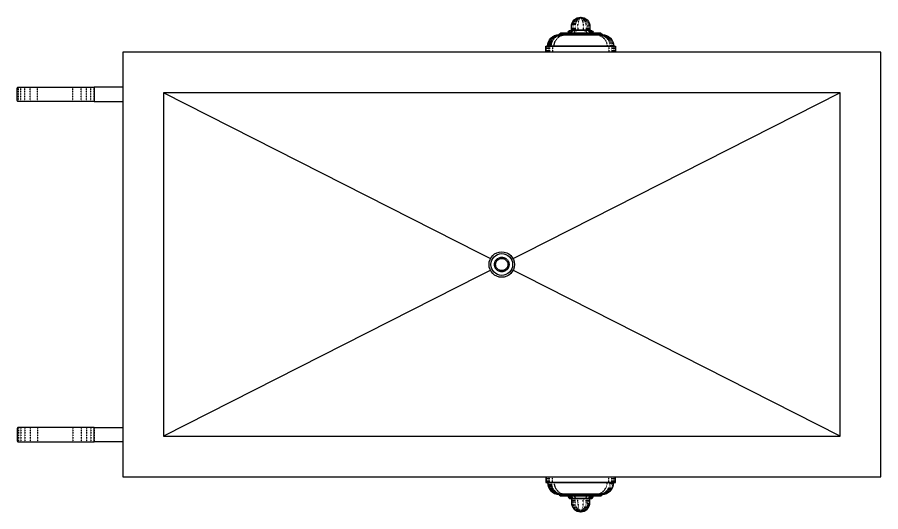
# Model space of a CAD drawing. Header units: millimetres. Extents: x -2664 to 5367, y -2692 to 3839.
# Drawn here: x -1443 to 43, y 311 to 1161 of the extents above; entities that cross this region are included whole.
import ezdxf

# ---------------------------------------------------------------- set-up
doc = ezdxf.new("R2010")
doc.units = ezdxf.units.MM
doc.header["$LTSCALE"] = 0.1
doc.header["$MEASUREMENT"] = 0
doc.set_wipeout_variables(frame=1)
doc.linetypes.add('ACAD_ISO07W100', pattern=[3, 0, -3])
doc.linetypes.add('HIDDEN', pattern=[0.375, 0.25, -0.125])
doc.layers.add('CART', color=1, linetype='Continuous')
doc.layers.add('SOLID TIMBER', color=3, linetype='Continuous')

# ---------------------------------------------------------------- blocks, each defined once
blk = doc.blocks.new('PULL')
at = {"color": 8, "true_color": 0x7a7a7a}
blk.add_wipeout([(-1440.8, 2093.6), (-953.9, 2093.6), (-953.4, 2093.6), (-953, 2093.4), (-952.6, 2093.2), (-952.5, 2093), (-952.3, 2092.8), (-952.1, 2092.6), (-952, 2092.2), (-951.9, 2091.9), (-951.9, 2091.6), (-951.9, 2070.6), (-951.9, 2070.3), (-952, 2070), (-952.1, 2069.7), (-952.3, 2069.5), (-952.5, 2069.2), (-952.6, 2069.1), (-952.9, 2068.9), (-953.1, 2068.8), (-953.3, 2068.7), (-953.5, 2068.7), (-953.9, 2068.6), (-1009.2, 2068.6), (-1009.2, 2067.6), (-1009.2, 2067.2), (-1009.4, 2066.8), (-1009.6, 2066.4), (-1009.8, 2066.2), (-1010.2, 2065.9), (-1010.8, 2065.7), (-1011.2, 2065.6), (-1024.4, 2065.6), (-1024.5, 2064.8), (-1024.7, 2064), (-1024.9, 2063.3), (-1025.4, 2062.4), (-1026, 2061.6), (-1026.6, 2061), (-1027.3, 2060.5), (-1027.9, 2060.2), (-1028.7, 2059.9), (-1029.4, 2059.7), (-1030.1, 2059.6), (-1030.4, 2059.6), (-1031.4, 2059.7), (-1032, 2059.8), (-1032.6, 2060), (-1033.2, 2060.3), (-1034, 2060.8), (-1034.6, 2061.3), (-1035.1, 2061.9), (-1035.6, 2062.5), (-1035.9, 2063.1), (-1036.1, 2063.8), (-1036.3, 2064.5), (-1036.4, 2065.1), (-1036.4, 2065.6), (-1066.9, 2065.6), (-1066.9, 2065.3), (-1067, 2064.9), (-1067.1, 2064.4), (-1067.3, 2063.6), (-1067.6, 2062.9), (-1067.9, 2062.3), (-1068.3, 2061.8), (-1068.7, 2061.3), (-1069.2, 2060.9), (-1069.8, 2060.5), (-1070.6, 2060.1), (-1071.4, 2059.8), (-1072.1, 2059.7), (-1072.9, 2059.6), (-1073.9, 2059.7), (-1074.6, 2059.9), (-1075.4, 2060.1), (-1076.2, 2060.6), (-1076.6, 2060.9), (-1077, 2061.2), (-1077.5, 2061.7), (-1077.8, 2062.2), (-1078.1, 2062.6), (-1078.3, 2063), (-1078.5, 2063.5), (-1078.7, 2063.9), (-1078.8, 2064.5), (-1078.9, 2065.1), (-1078.9, 2065.6), (-1092.2, 2065.6), (-1092.6, 2065.7), (-1092.9, 2065.7), (-1093.1, 2065.9), (-1093.4, 2066), (-1093.6, 2066.2), (-1093.8, 2066.5), (-1094, 2066.8), (-1094.1, 2067.1), (-1094.2, 2067.3), (-1094.2, 2067.6), (-1094.2, 2068.6), (-1440.6, 2068.6), (-1440.8, 2068.6), (-1441, 2068.6), (-1441.2, 2068.7), (-1441.4, 2068.7), (-1441.6, 2068.8), (-1441.7, 2068.9), (-1441.9, 2069), (-1442, 2069.1), (-1442.1, 2069.2), (-1442.2, 2069.3), (-1442.3, 2069.4), (-1442.5, 2069.5), (-1442.5, 2069.7), (-1442.6, 2069.8), (-1442.7, 2070), (-1442.7, 2070.1), (-1442.7, 2070.3), (-1442.8, 2070.6), (-1442.8, 2091.6), (-1442.8, 2091.9), (-1442.7, 2092.1), (-1442.6, 2092.4), (-1442.5, 2092.6), (-1442.4, 2092.8), (-1442.2, 2093), (-1442, 2093.2), (-1441.9, 2093.3), (-1441.7, 2093.4), (-1441.5, 2093.5), (-1441.4, 2093.5), (-1441.2, 2093.6), (-1441.1, 2093.6), (-1441, 2093.6)], dxfattribs=at).dxf.layer = 'CART'
at = {"color": 8, "linetype": 'ACAD_ISO07W100', "ltscale": 0.1, "true_color": 0x7a7a7a}
for p, q in [((-1440.6, 2093.6), (-1440.6, 2068.6)), ((-1436.4, 2093.6), (-1436.4, 2068.6)), ((-1429.9, 2093.6), (-1429.9, 2068.6)), ((-1420.6, 2093.6), (-1420.6, 2068.6)), ((-1407.8, 2093.6), (-1407.8, 2068.6)), ((-1346.9, 2093.6), (-1346.9, 2068.6)), ((-1332.9, 2093.6), (-1332.9, 2068.6)), ((-1323.4, 2093.6), (-1323.4, 2068.6)), ((-1316.1, 2093.6), (-1316.1, 2068.6)), ((-1310.5, 2093.6), (-1310.5, 2068.6)), ((-1194.6, 2093.6), (-1194.6, 2068.6)), ((-1191.3, 2093.6), (-1191.3, 2068.6)), ((-1187, 2093.6), (-1187, 2068.6)), ((-1181, 2093.6), (-1181, 2068.6)), ((-1171.1, 2093.6), (-1171.1, 2068.6)), ((-1165.9, 2093.6), (-1165.9, 2068.6)), ((-1162.6, 2093.6), (-1162.6, 2068.6)), ((-1159.4, 2093.6), (-1159.4, 2068.6))]:
    blk.add_line(p, q, dxfattribs=at)
at = {"color": 8, "linetype": 'HIDDEN', "ltscale": 10}
for p, q in [((-991.9, 2093.6), (-991.9, 2068.6)), ((-1009.2, 2068.6), (-1094.2, 2068.6))]:
    blk.add_line(p, q, dxfattribs=at)
at = {"layer": 'CART'}
blk.add_lwpolyline([(-1310.5, 2093.6), (-1440.8, 2093.6, 0.414214), (-1442.8, 2091.6), (-1442.8, 2070.6, 0.414214), (-1440.8, 2068.6), (-1310.5, 2068.6)], format="xyb", close=True, dxfattribs=at)
at = {"layer": 'CART', "color": 8}
blk.add_lwpolyline([(-1310.5, 2093.6), (-1094.2, 2093.6), (-1094.2, 2068.6), (-1310.5, 2068.6)], close=True, dxfattribs=at)
blk.add_lwpolyline([(-1092.2, 2065.6), (-1011.2, 2065.6, 0.414214), (-1009.2, 2067.6), (-1009.2, 2093.6), (-1094.2, 2093.6), (-1094.2, 2067.6, 0.414214)], format="xyb", close=True, dxfattribs=at)
blk.add_lwpolyline([(-1009.2, 2068.6), (-953.9, 2068.6, 0.414214), (-951.9, 2070.6), (-951.9, 2091.6, 0.414214), (-953.9, 2093.6), (-1009.2, 2093.6)], format="xyb", dxfattribs=at)
for centre in [(-1072.9, 2065.6), (-1030.4, 2065.6)]:
    blk.add_arc(centre, 6, 180, 0, dxfattribs=at)
blk = doc.blocks.new('*U59')
at = {"color": 8, "linetype": 'ACAD_ISO07W100', "ltscale": 0.1, "true_color": 0x7a7a7a}
blk.add_wipeout([(-5592.6, 2491.5), (-5552.6, 2491.5), (-5552.6, 2486.5), (-5547.6, 2486.5), (-5547.6, 2166.5), (-5662.6, 2166.5), (-5662.6, 2166.6), (-5662.6, 2166.7), (-5662.5, 2166.9), (-5662.5, 2167.6), (-5662.5, 2168.1), (-5662.4, 2168.5), (-5662.3, 2169.1), (-5662.3, 2169.6), (-5662.1, 2170.2), (-5662, 2170.7), (-5661.8, 2171.2), (-5661.7, 2171.7), (-5661.5, 2172.2), (-5661.4, 2172.5), (-5661.2, 2173), (-5660.9, 2173.5), (-5660.7, 2174), (-5660.5, 2174.3), (-5660.3, 2174.6), (-5660, 2175.1), (-5659.8, 2175.6), (-5659.5, 2175.9), (-5659, 2176.5), (-5658.8, 2176.9), (-5658.4, 2177.3), (-5657.2, 2178.5), (-5656.4, 2179.1), (-5655.5, 2179.8), (-5654.6, 2180.4), (-5653.6, 2180.9), (-5652.8, 2181.3), (-5652, 2181.6), (-5651.2, 2181.8), (-5650.3, 2182.1), (-5649.6, 2182.2), (-5648.7, 2182.4), (-5647.9, 2182.5), (-5647, 2182.5), (-5646, 2182.5), (-5640.1, 2182.5), (-5640.1, 2183.5), (-5640, 2183.8), (-5640, 2184.2), (-5639.9, 2184.6), (-5639.8, 2184.9), (-5639.7, 2185.3), (-5639.5, 2185.7), (-5639.3, 2186.2), (-5639, 2186.6), (-5638.6, 2187), (-5638.3, 2187.3), (-5637.8, 2187.7), (-5637.3, 2188), (-5636.7, 2188.2), (-5636.1, 2188.4), (-5635.7, 2188.5), (-5635.3, 2188.5), (-5635.1, 2188.5), (-5635.1, 2201), (-5635, 2201.4), (-5634.9, 2201.8), (-5634.8, 2202.2), (-5634.3, 2202.8), (-5634, 2203.1), (-5633.6, 2203.3), (-5633.3, 2203.4), (-5633, 2203.5), (-5632.8, 2203.5), (-5632.6, 2203.5), (-5632.5, 2204.9), (-5632.3, 2206.7), (-5631.9, 2208.4), (-5631.5, 2210), (-5630.9, 2211.5), (-5630.1, 2213.2), (-5629.3, 2214.4), (-5628.4, 2215.8), (-5627.5, 2216.8), (-5626.3, 2218), (-5624.9, 2219.3), (-5623.7, 2220.1), (-5621.7, 2221.3), (-5620.2, 2222), (-5619.2, 2222.4), (-5618.1, 2222.7), (-5616.8, 2223.1), (-5615.5, 2223.3), (-5614.2, 2223.4), (-5612.9, 2223.5), (-5612.6, 2223.5), (-5612.6, 2226.5), (-5597.6, 2226.5), (-5597.6, 2486.5), (-5592.6, 2486.5)], dxfattribs=at)
for p, q in [((-5597.6, 2482.8), (-5547.6, 2482.8)), ((-5552.6, 2487.9), (-5592.6, 2487.9)), ((-5597.6, 2472.1), (-5547.6, 2472.1)), ((-5597.6, 2453.4), (-5547.6, 2453.4)), ((-5597.6, 2433), (-5547.6, 2433)), ((-5597.6, 2404.5), (-5547.6, 2404.5)), ((-5597.6, 2366.7), (-5547.6, 2366.7)), ((-5597.6, 2319.5), (-5547.6, 2319.5)), ((-5597.6, 2252.8), (-5547.6, 2252.8))]:
    blk.add_line(p, q, dxfattribs=at)
at = {"layer": 'CART'}
for centre, radius in [((-5612.6, 2203.5), 20), ((-5632.6, 2201), 2.5)]:
    blk.add_arc(centre, radius, 90, 180, dxfattribs=at)
at = {"color": 8, "linetype": 'ACAD_ISO07W100', "ltscale": 0.1, "true_color": 0x7a7a7a}
blk.add_wipeout([(-5592.6, 1841.5), (-5552.6, 1841.5), (-5552.6, 1846.5), (-5547.6, 1846.5), (-5547.6, 2166.5), (-5662.6, 2166.5), (-5662.6, 2166.5), (-5662.6, 2166.4), (-5662.5, 2166.1), (-5662.5, 2165.4), (-5662.5, 2164.9), (-5662.4, 2164.5), (-5662.3, 2164), (-5662.3, 2163.4), (-5662.1, 2162.8), (-5662, 2162.3), (-5661.8, 2161.8), (-5661.7, 2161.3), (-5661.5, 2160.8), (-5661.4, 2160.5), (-5661.2, 2160), (-5660.9, 2159.5), (-5660.7, 2159.1), (-5660.5, 2158.7), (-5660.3, 2158.4), (-5660, 2157.9), (-5659.8, 2157.5), (-5659.5, 2157.1), (-5659, 2156.5), (-5658.8, 2156.2), (-5658.4, 2155.8), (-5657.2, 2154.6), (-5656.4, 2153.9), (-5655.5, 2153.3), (-5654.6, 2152.7), (-5653.6, 2152.2), (-5652.8, 2151.8), (-5652, 2151.5), (-5651.2, 2151.2), (-5650.3, 2151), (-5649.6, 2150.8), (-5648.7, 2150.7), (-5647.9, 2150.6), (-5647, 2150.5), (-5646, 2150.5), (-5640.1, 2150.5), (-5640.1, 2149.5), (-5640, 2149.2), (-5640, 2148.8), (-5639.9, 2148.4), (-5639.8, 2148.1), (-5639.7, 2147.8), (-5639.5, 2147.3), (-5639.3, 2146.9), (-5639, 2146.4), (-5638.6, 2146), (-5638.3, 2145.7), (-5637.8, 2145.3), (-5637.3, 2145.1), (-5636.7, 2144.8), (-5636.1, 2144.6), (-5635.7, 2144.6), (-5635.3, 2144.5), (-5635.1, 2144.5), (-5635.1, 2132), (-5635, 2131.6), (-5634.9, 2131.2), (-5634.8, 2130.9), (-5634.3, 2130.3), (-5634, 2130), (-5633.6, 2129.7), (-5633.3, 2129.6), (-5633, 2129.6), (-5632.8, 2129.5), (-5632.6, 2129.5), (-5632.5, 2128.1), (-5632.3, 2126.3), (-5631.9, 2124.6), (-5631.5, 2123.1), (-5630.9, 2121.5), (-5630.1, 2119.8), (-5629.3, 2118.6), (-5628.4, 2117.3), (-5627.5, 2116.3), (-5626.3, 2115), (-5624.9, 2113.8), (-5623.7, 2112.9), (-5621.7, 2111.7), (-5620.2, 2111), (-5619.2, 2110.7), (-5618.1, 2110.3), (-5616.8, 2110), (-5615.5, 2109.7), (-5614.2, 2109.6), (-5612.9, 2109.5), (-5612.6, 2109.5), (-5612.6, 2106.5), (-5597.6, 2106.5), (-5597.6, 1846.5), (-5592.6, 1846.5)], dxfattribs=at)
for p, q in [((-5597.6, 2080.2), (-5547.6, 2080.2)), ((-5597.6, 2013.5), (-5547.6, 2013.5)), ((-5597.6, 1966.3), (-5547.6, 1966.3)), ((-5597.6, 1928.5), (-5547.6, 1928.5)), ((-5597.6, 1900.1), (-5547.6, 1900.1)), ((-5597.6, 1879.6), (-5547.6, 1879.6)), ((-5597.6, 1861), (-5547.6, 1861)), ((-5597.6, 1850.2), (-5547.6, 1850.2)), ((-5552.6, 1845.1), (-5592.6, 1845.1))]:
    blk.add_line(p, q, dxfattribs=at)
for points in [[(-5662.6, 2166.5, -0.37249), (-5646.6, 2180.6), (-5640.1, 2180.6, -0.462122), (-5635.1, 2186.6), (-5635.1, 2199.1, -0.414214), (-5632.6, 2201.6, -0.414214), (-5612.6, 2221.6), (-5612.6, 2224.6), (-5597.6, 2224.6)], [(-5662.6, 2166.5, -0.307215), (-5646.6, 2178.3), (-5640.1, 2178.3, -0.462122), (-5635.1, 2184.3), (-5635.1, 2196.8, -0.414214), (-5632.6, 2199.3, -0.414214), (-5612.6, 2219.3), (-5612.6, 2222.3), (-5597.6, 2222.3)], [(-5662.6, 2166.5, -0.227145), (-5646.6, 2176.1), (-5640.1, 2176.1, -0.462122), (-5635.1, 2182.1), (-5635.1, 2194.6, -0.414214), (-5632.6, 2197.1, -0.414214), (-5612.6, 2217.1), (-5612.6, 2220.1), (-5597.6, 2220.1)], [(-5662.6, 2166.5, -0.163726), (-5646.6, 2171.1), (-5640.1, 2171.1, -0.462122), (-5635.1, 2177.1), (-5635.1, 2189.6, -0.414214), (-5632.6, 2192.1, -0.414214), (-5612.6, 2212.1), (-5612.6, 2215.1), (-5597.6, 2215.1)], [(-5662.6, 2166.5, 0.37249), (-5646.6, 2152.5), (-5640.1, 2152.5, 0.462122), (-5635.1, 2146.5), (-5635.1, 2134, 0.414214), (-5632.6, 2131.5, 0.414214), (-5612.6, 2111.5), (-5612.6, 2108.5), (-5597.6, 2108.5)], [(-5662.6, 2166.5, 0.307215), (-5646.6, 2154.8), (-5640.1, 2154.8, 0.462122), (-5635.1, 2148.8), (-5635.1, 2136.3, 0.414214), (-5632.6, 2133.8, 0.414214), (-5612.6, 2113.8), (-5612.6, 2110.8), (-5597.6, 2110.8)], [(-5662.6, 2166.5, 0.227145), (-5646.6, 2156.9), (-5640.1, 2156.9, 0.462122), (-5635.1, 2150.9), (-5635.1, 2138.4, 0.414214), (-5632.6, 2135.9, 0.414214), (-5612.6, 2115.9), (-5612.6, 2112.9), (-5597.6, 2112.9)], [(-5662.6, 2166.5, 0.163726), (-5646.6, 2162), (-5640.1, 2162, 0.462122), (-5635.1, 2156), (-5635.1, 2143.5, 0.414214), (-5632.6, 2141, 0.414214), (-5612.6, 2121), (-5612.6, 2118), (-5597.6, 2118)]]:
    blk.add_lwpolyline(points, format="xyb", dxfattribs=at)
at = {"layer": 'CART'}
blk.add_line((-5635.1, 2132), (-5635.1, 2201), dxfattribs=at)
for points in [[(-5592.6, 2486.5), (-5596.6, 2486.5, 0.414214), (-5597.6, 2485.5), (-5597.6, 1847.5, 0.414214), (-5596.6, 1846.5), (-5592.6, 1846.5)], [(-5553.6, 1841.5), (-5591.6, 1841.5, -0.414214), (-5592.6, 1842.5), (-5592.6, 2490.5, -0.414214), (-5591.6, 2491.5), (-5553.6, 2491.5, -0.414214), (-5552.6, 2490.5), (-5552.6, 1842.5, -0.414214)], [(-5552.6, 2486.5), (-5548.6, 2486.5, -0.414214), (-5547.6, 2485.5), (-5547.6, 1847.5, -0.414214), (-5548.6, 1846.5), (-5552.6, 1846.5)], [(-5612.6, 2223.5, 0.414214), (-5632.6, 2203.5), (-5632.6, 2129.5, 0.414214), (-5612.6, 2109.5)], [(-5632.6, 2203.5, 0.414214), (-5635.1, 2201), (-5635.1, 2132, 0.414214), (-5632.6, 2129.5)], [(-5635.1, 2188.5, 0.414214), (-5640.1, 2183.5), (-5640.1, 2149.5, 0.414214), (-5635.1, 2144.5)], [(-5640.1, 2182.5), (-5646.6, 2182.5, 1), (-5646.6, 2150.5), (-5640.1, 2150.5)]]:
    blk.add_lwpolyline(points, format="xyb", close=True, dxfattribs=at)
blk.add_lwpolyline([(-5612.6, 2106.5), (-5597.6, 2106.5), (-5597.6, 2226.5), (-5612.6, 2226.5)], close=True, dxfattribs=at)
for centre, radius in [((-5632.6, 2132), 2.5), ((-5612.6, 2129.5), 20)]:
    blk.add_arc(centre, radius, 180, 270, dxfattribs=at)
blk = doc.blocks.new('*U74')
at = {"color": 8, "true_color": 0x7a7a7a}
blk.add_wipeout([(-609.2, 4462.2), (-606.6, 4462), (-603.9, 4461.5), (-601.5, 4460.8), (-597.8, 4459), (-595.2, 4457.1), (-593.2, 4455.3), (-591.7, 4453.5), (-590.1, 4451.1), (-589, 4448.8), (-588, 4446.1), (-587.5, 4443.5), (-587.3, 4440.7), (-587.4, 4437.4), (-587.9, 4434.8), (-588.6, 4432.7), (-589.8, 4430), (-591.3, 4427.6), (-593.5, 4424.9), (-595.9, 4422.8), (-597.8, 4421.5), (-600.8, 4420), (-603.5, 4419.1), (-605.8, 4418.6), (-608.1, 4418.3), (-610.9, 4418.4), (-613.2, 4418.7), (-615.5, 4419.2), (-618.5, 4420.4), (-620.8, 4421.6), (-622.7, 4423), (-624.4, 4424.4), (-625.7, 4425.8), (-627.3, 4427.8), (-628.7, 4430.2), (-629.6, 4432.1), (-630.5, 4435.1), (-631, 4438.4), (-631.1, 4440.2), (-630.8, 4443.8), (-630.3, 4446.3), (-629.4, 4448.9), (-627.9, 4451.7), (-626, 4454.3), (-624.3, 4456.1), (-622.3, 4457.8), (-619.4, 4459.7), (-615.8, 4461.1), (-612.4, 4462)], dxfattribs=at).dxf.layer = 'CART'
at = {"layer": 'SOLID TIMBER', "color": 1}
blk.add_circle((-609.2, 4440.2), 21.9, dxfattribs=at)
at = {"layer": 'SOLID TIMBER'}
blk.add_circle((-609.2, 4440.2), 18.7, dxfattribs=at)
at = {"layer": 'SOLID TIMBER', "color": 8, "linetype": 'HIDDEN', "ltscale": 10, "true_color": 0x7a7a7a}
for radius in [12.5, 10.5]:
    blk.add_circle((-609.2, 4440.2), radius, dxfattribs=at)
blk = doc.blocks.new('*U88')
at = {"color": 8, "true_color": 0x7a7a7a}
blk.add_wipeout([(-1261.2, 1101.3), (42.8, 1101.3), (42.8, 371.3), (-1261.2, 371.3)], dxfattribs=at).dxf.layer = 'CART'
at = {"layer": 'CART'}
for p, q in [((-27.2, 441.3), (-1191.2, 1031.3)), ((-27.2, 1031.3), (-1191.2, 441.3))]:
    blk.add_line(p, q, dxfattribs=at)
for points in [[(-1261.2, 371.3), (42.8, 371.3), (42.8, 1101.3), (-1261.2, 1101.3)], [(-1191.2, 441.3), (-27.2, 441.3), (-27.2, 1031.3), (-1191.2, 1031.3)]]:
    blk.add_lwpolyline(points, close=True, dxfattribs=at)
blk.add_blockref('*U74', (0, -3703.9), dxfattribs=at)
blk = doc.blocks.new('CART TOP')
at = {"xscale": -1, "rotation": 90}
blk.add_blockref('*U59', (1693, -4501.2), dxfattribs=at)
at = {"rotation": 90}
blk.add_blockref('*U59', (1693, 5973.9), dxfattribs=at)
at = {"layer": 'CART', "xscale": -1, "rotation": 180}
blk.add_blockref('PULL', (0, 3110), dxfattribs=at)
at = {"layer": 'CART'}
blk.add_blockref('PULL', (0, -1637.3), dxfattribs=at)
blk.add_blockref('*U88', (0, 0))

msp = doc.modelspace()

# ---------------------------------------------------------------- block references
msp.add_blockref('CART TOP', (0, 0))

doc.saveas('drawing.dxf')
